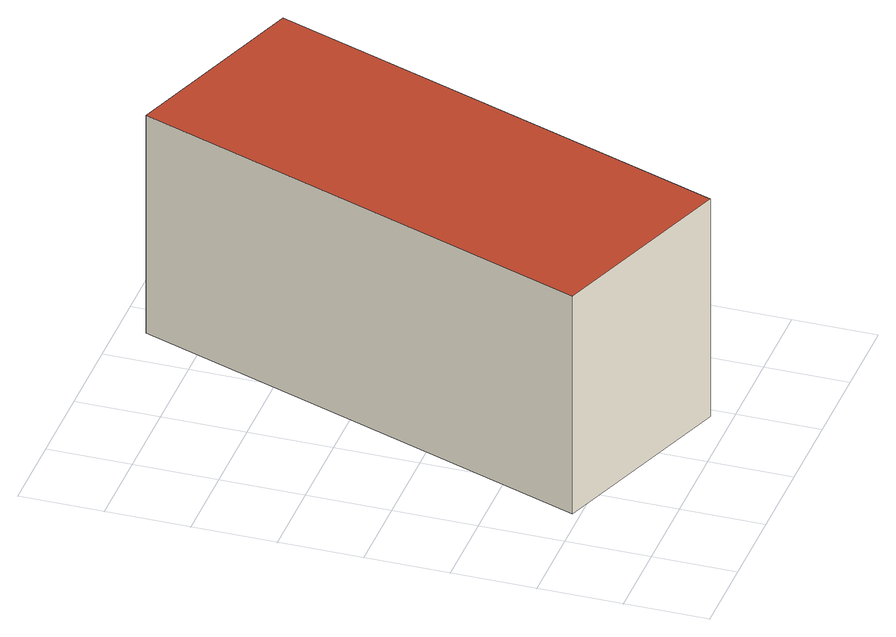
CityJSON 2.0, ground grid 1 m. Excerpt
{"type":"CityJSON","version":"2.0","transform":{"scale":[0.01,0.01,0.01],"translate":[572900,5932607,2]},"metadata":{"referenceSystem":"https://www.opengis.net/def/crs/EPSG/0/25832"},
"CityObjects":{
"building1":{"type":"Building","attributes":{"Grundfläche 2D":"14.735227","Grundhöhe NN":"2.850"},"geometry":[{"type":"Solid","lod":"3","boundaries":[[[[0,1,2,3]],[[4,5,3,2]],[[5,6,0,3]],[[6,7,1,0]],[[7,4,2,1]],[[7,6,5,4]]]],"semantics":{"surfaces":[{"type":"RoofSurface"},{"type":"WallSurface"},{"type":"GroundSurface"}],"values":[[0,1,1,1,1,2]]}}]}
},
"vertices":[
[55,109,371],[288,25,371],[489,585,371],[256,668,371],[489,585,85],[256,668,85],[55,109,85],[288,25,85]
]}
